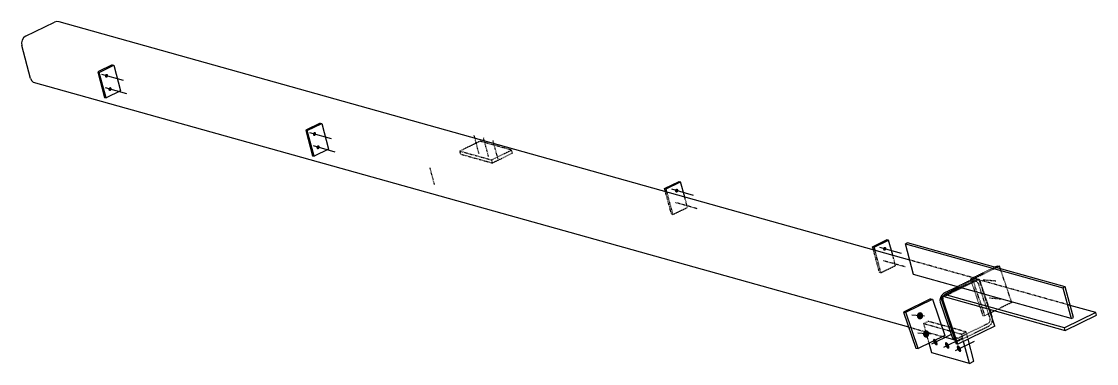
# Model space of a CAD drawing. Header units: millimetres. Extents: x 14 to 51700, y 9 to 1239.
# Drawn here: x 15752 to 19569, y 24 to 1239 of the extents above; entities that cross this region are included whole.
import ezdxf

# ---------------------------------------------------------------- set-up
doc = ezdxf.new("R2010")
doc.units = ezdxf.units.MM
doc.linetypes.add('DXK_LINE_DOT2', pattern=[3.9198, 1.9599, -1.9599])
doc.layers.add('STÅL', color=7, linetype='Continuous')

msp = doc.modelspace()

# ---------------------------------------------------------------- hatches: boundary and pattern name
at = {"layer": 'STÅL', "linetype": 'Continuous'}
for points in [[(16048.3, 1047.7), (16048.9, 1049.1), (16049.6, 1050.3), (16050.5, 1051.4), (16051.6, 1052.2), (16052.7, 1052.8), (16053.9, 1053.1), (16055.1, 1053.1), (16056.3, 1052.7), (16057.3, 1052.1), (16058.2, 1051.3), (16058.9, 1050.2), (16059.4, 1048.9), (16059.6, 1047.5), (16059.6, 1046.1), (16059.3, 1044.7), (16058.8, 1043.3), (16058.1, 1042.1), (16057.2, 1041), (16056.1, 1040.2), (16054.9, 1039.6), (16053.7, 1039.3), (16052.5, 1039.3), (16051.4, 1039.7), (16050.3, 1040.3), (16049.5, 1041.1), (16048.8, 1042.2), (16048.3, 1043.5), (16048.1, 1044.9), (16048.1, 1046.3)], [(16061, 1000.5), (16061.5, 1001.9), (16062.2, 1003.1), (16063.2, 1004.2), (16064.2, 1005), (16065.4, 1005.6), (16066.6, 1005.9), (16067.8, 1005.9), (16068.9, 1005.5), (16070, 1004.9), (16070.9, 1004.1), (16071.6, 1003), (16072, 1001.7), (16072.3, 1000.3), (16072.2, 998.9), (16072, 997.5), (16071.5, 996.1), (16070.7, 994.9), (16069.8, 993.8), (16068.7, 993), (16067.6, 992.4), (16066.4, 992.1), (16065.2, 992.1), (16064, 992.5), (16063, 993.1), (16062.1, 993.9), (16061.4, 995), (16060.9, 996.3), (16060.7, 997.7), (16060.7, 999.1)], [(16787.1, 840.9), (16787.6, 842.3), (16788.3, 843.5), (16789.2, 844.6), (16790.3, 845.4), (16791.4, 846), (16792.6, 846.2), (16793.8, 846.2), (16795, 845.9), (16796, 845.3), (16796.9, 844.4), (16797.6, 843.3), (16798.1, 842.1), (16798.3, 840.7), (16798.3, 839.3), (16798, 837.8), (16797.5, 836.5), (16796.8, 835.2), (16795.9, 834.2), (16794.8, 833.3), (16793.6, 832.8), (16792.4, 832.5), (16791.2, 832.5), (16790.1, 832.8), (16789, 833.4), (16788.2, 834.3), (16787.5, 835.4), (16787, 836.6), (16786.8, 838), (16786.8, 839.5)], [(16799.7, 793.7), (16800.2, 795.1), (16800.9, 796.3), (16801.9, 797.4), (16802.9, 798.2), (16804.1, 798.8), (16805.3, 799), (16806.5, 799), (16807.6, 798.7), (16808.7, 798.1), (16809.6, 797.2), (16810.3, 796.1), (16810.7, 794.9), (16811, 793.5), (16810.9, 792.1), (16810.7, 790.6), (16810.2, 789.3), (16809.4, 788), (16808.5, 787), (16807.5, 786.1), (16806.3, 785.6), (16805.1, 785.3), (16803.9, 785.3), (16802.7, 785.6), (16801.7, 786.2), (16800.8, 787.1), (16800.1, 788.2), (16799.6, 789.4), (16799.4, 790.8), (16799.4, 792.3)], [(18073.1, 639.7), (18073.6, 641.1), (18074.4, 642.3), (18075.3, 643.4), (18076.3, 644.2), (18077.5, 644.8), (18078.7, 645), (18079.9, 645), (18081.1, 644.7), (18082.1, 644.1), (18083, 643.2), (18083.7, 642.1), (18084.1, 640.9), (18084.4, 639.5), (18084.4, 638.1), (18084.1, 636.6), (18083.6, 635.3), (18082.8, 634), (18081.9, 633), (18080.9, 632.1), (18079.7, 631.6), (18078.5, 631.3), (18077.3, 631.3), (18076.2, 631.6), (18075.1, 632.2), (18074.2, 633.1), (18073.5, 634.2), (18073.1, 635.4), (18072.8, 636.8), (18072.8, 638.3)], [(18811.8, 432.9), (18812.3, 434.2), (18813.1, 435.5), (18814, 436.5), (18815, 437.4), (18816.2, 437.9), (18817.4, 438.2), (18818.6, 438.2), (18819.8, 437.9), (18820.8, 437.3), (18821.7, 436.4), (18822.4, 435.3), (18822.9, 434), (18823.1, 432.7), (18823.1, 431.2), (18822.8, 429.8), (18822.3, 428.4), (18821.5, 427.2), (18820.6, 426.1), (18819.6, 425.3), (18818.4, 424.7), (18817.2, 424.4), (18816, 424.5), (18814.9, 424.8), (18813.8, 425.4), (18812.9, 426.3), (18812.2, 427.3), (18811.8, 428.6), (18811.5, 430), (18811.5, 431.4)], [(18931.7, 194.4), (18932.2, 197.1), (18933.1, 199.6), (18934.5, 201.9), (18936.2, 203.7), (18938.2, 205.2), (18940.4, 206.1), (18942.7, 206.5), (18945, 206.3), (18947.2, 205.5), (18949.2, 204.2), (18950.9, 202.5), (18952.3, 200.3), (18953.2, 197.9), (18953.7, 195.3), (18953.7, 192.6), (18953.2, 189.9), (18952.3, 187.4), (18951, 185.1), (18949.3, 183.2), (18947.3, 181.8), (18945.1, 180.9), (18942.8, 180.5), (18940.5, 180.7), (18938.3, 181.5), (18936.3, 182.7), (18934.5, 184.5), (18933.2, 186.6), (18932.2, 189.1), (18931.7, 191.7)], [(18953.4, 130), (18953.9, 132.7), (18954.8, 135.2), (18956.1, 137.5), (18957.8, 139.3), (18959.8, 140.8), (18962, 141.7), (18964.3, 142.1), (18966.6, 141.9), (18968.8, 141.1), (18970.8, 139.8), (18972.6, 138.1), (18973.9, 135.9), (18974.9, 133.5), (18975.4, 130.9), (18975.4, 128.2), (18974.9, 125.5), (18974, 123), (18972.6, 120.7), (18970.9, 118.8), (18968.9, 117.4), (18966.7, 116.5), (18964.4, 116.1), (18962.1, 116.3), (18959.9, 117.1), (18957.9, 118.3), (18956.2, 120.1), (18954.8, 122.2), (18953.9, 124.7), (18953.4, 127.3)], [(19002.6, 102.6), (19003.7, 100.1), (19004.5, 97.7), (19004.9, 95.3), (19005, 93.1), (19004.8, 91.2), (19004.3, 89.7), (19003.4, 88.6), (19002.2, 88.1), (19000.9, 88), (18999.3, 88.5), (18997.7, 89.5), (18996, 90.9), (18994.4, 92.7), (18992.9, 94.9), (18991.6, 97.2), (18990.6, 99.7), (18989.8, 102.2), (18989.3, 104.6), (18989.2, 106.8), (18989.4, 108.7), (18990, 110.2), (18990.8, 111.3), (18992, 111.8), (18993.4, 111.9), (18994.9, 111.4), (18996.5, 110.4), (18998.2, 109), (18999.8, 107.1), (19001.3, 105)], [(19044.6, 90.9), (19045.6, 88.4), (19046.4, 85.9), (19046.9, 83.5), (19047, 81.3), (19046.8, 79.4), (19046.2, 77.9), (19045.4, 76.9), (19044.2, 76.3), (19042.8, 76.3), (19041.3, 76.7), (19039.7, 77.7), (19038, 79.1), (19036.4, 81), (19034.9, 83.1), (19033.6, 85.5), (19032.5, 88), (19031.7, 90.5), (19031.3, 92.9), (19031.2, 95.1), (19031.4, 96.9), (19031.9, 98.5), (19032.8, 99.5), (19034, 100.1), (19035.3, 100.1), (19036.9, 99.6), (19038.5, 98.7), (19040.1, 97.2), (19041.8, 95.4), (19043.3, 93.2)], [(19086.5, 79.1), (19087.6, 76.6), (19088.4, 74.2), (19088.9, 71.8), (19089, 69.6), (19088.8, 67.7), (19088.2, 66.2), (19087.3, 65.1), (19086.2, 64.5), (19084.8, 64.5), (19083.3, 65), (19081.6, 66), (19080, 67.4), (19078.4, 69.2), (19076.9, 71.4), (19075.6, 73.7), (19074.5, 76.2), (19073.7, 78.7), (19073.2, 81.1), (19073.1, 83.3), (19073.3, 85.2), (19073.9, 86.7), (19074.8, 87.8), (19075.9, 88.3), (19077.3, 88.4), (19078.8, 87.9), (19080.5, 86.9), (19082.1, 85.5), (19083.7, 83.6), (19085.2, 81.5)]]:
    msp.add_hatch(color=96, dxfattribs=at).paths.add_polyline_path(points)

# ---------------------------------------------------------------- linework, layer by layer
at = {"layer": 'STÅL', "color": 2, "linetype": 'Continuous'}
for p, q in [((15766.5, 1186.5), (15869.5, 1237.1)), ((15877.6, 1239.1), (15869.5, 1237.1)), ((15885.3, 1237.4), (15877.6, 1239.1)), ((18906.2, 391.5), (15885.3, 1237.4)), ((15766.5, 1186.5), (15759.4, 1181.1)), ((15754.3, 1173), (15752, 1163.5)), ((15752, 1163.5), (15752.8, 1154.1)), ((15784.4, 1036.1), (15752.8, 1154.1)), ((15759.4, 1181.1), (15754.3, 1173)), ((16074.1, 1085.1), (16022.6, 1059.8)), ((16028.2, 1058.3), (16079.7, 1083.6)), ((16074.1, 1085.1), (16079.7, 1083.6)), ((16079.7, 1083.6), (16104, 992.8)), ((15784.4, 1036.1), (15788.2, 1028.2)), ((16022.6, 1059.8), (16046.9, 969.1)), ((16022.6, 1059.8), (16028.2, 1058.3)), ((16052.5, 967.5), (16028.2, 1058.3)), ((15788.2, 1028.2), (15794.5, 1022.9)), ((18902.6, 152.6), (15794.5, 1022.9)), ((16104, 992.8), (16052.5, 967.5)), ((16046.9, 969.1), (16052.5, 967.5)), ((16812.8, 878.3), (16761.3, 853)), ((16812.8, 878.3), (16818.4, 876.7)), ((16761.3, 853), (16785.6, 762.2)), ((16761.3, 853), (16766.9, 851.4)), ((16766.9, 851.4), (16818.4, 876.7)), ((16791.2, 760.6), (16766.9, 851.4)), ((16818.4, 876.7), (16842.7, 786)), ((16842.7, 786), (16791.2, 760.6)), ((16785.6, 762.2), (16791.2, 760.6)), ((18035.5, 645.9), (18087, 671.2)), ((18041.1, 644.4), (18092.6, 669.7)), ((18087, 671.2), (18092.6, 669.7)), ((18107.2, 615.2), (18092.6, 669.7)), ((18038.6, 634.5), (18035.5, 645.9)), ((18035.5, 645.9), (18041.1, 644.4)), ((18044.2, 632.9), (18041.1, 644.4)), ((18774.2, 439.1), (18825.7, 464.4)), ((18779.8, 437.5), (18831.3, 462.8)), ((18825.7, 464.4), (18831.3, 462.8)), ((18845.9, 408.4), (18831.3, 462.8)), ((18777.3, 427.6), (18774.2, 439.1)), ((18774.2, 439.1), (18779.8, 437.5)), ((18782.9, 426.1), (18779.8, 437.5)), ((18898.7, 453), (18890.8, 449.1)), ((18920, 340.2), (18890.8, 449.1)), ((18890.8, 449.1), (19450.4, 292.4)), ((19458.3, 296.3), (18898.7, 453)), ((19217.1, 370.4), (19208.6, 366.3)), ((19225, 369.7), (19214.5, 364.6)), ((19217.1, 370.4), (19225, 369.7)), ((19228, 360.8), (19225, 369.7)), ((19479.6, 183.5), (18920, 340.2)), ((19016.1, 259.7), (19020.8, 267.9)), ((19020.8, 267.9), (19027.8, 273.4)), ((19075.3, 296.7), (19027.8, 273.4)), ((19081.5, 295), (19030, 269.7)), ((19032, 262.2), (19030, 269.7)), ((19456.1, 150.4), (19030, 269.7)), ((19458.3, 296.3), (19450.4, 292.4)), ((19450.4, 292.4), (19479.6, 183.5)), ((19487.5, 187.4), (19458.3, 296.3)), ((18979.4, 253.6), (18884.4, 206.9)), ((18892.3, 206.2), (18987.3, 252.9)), ((18979.4, 253.6), (18987.3, 252.9)), ((18987.3, 252.9), (19030.7, 124.1)), ((19014.3, 250.1), (19016.1, 259.7)), ((19015.8, 240.5), (19014.3, 250.1)), ((19056.3, 120), (19015.8, 240.5)), ((19030.9, 266.3), (19016.4, 259.2)), ((19072.3, 93.3), (19016.4, 259.2)), ((19021.7, 258.7), (19016.4, 259.2)), ((19031.7, 263.6), (19021.7, 258.7)), ((19077.5, 92.8), (19021.7, 258.7)), ((19032.6, 260.6), (19458.5, 141.3)), ((19567, 204.9), (19476, 230.4)), ((18884.4, 206.9), (18927.7, 78.1)), ((18884.4, 206.9), (18892.3, 206.2)), ((18935.6, 77.4), (18892.3, 206.2)), ((19208.2, 157.1), (19188, 217)), ((19199, 190), (19190.1, 216.5)), ((19208.2, 211.4), (19194.1, 204.5)), ((19567, 204.9), (19456.1, 150.4)), ((19458.5, 141.3), (19569.4, 195.8)), ((19569.4, 195.8), (19567, 204.9)), ((19208.2, 157.1), (19077.5, 92.8)), ((19200.4, 180.4), (19199, 190)), ((19200.4, 180.3), (19200.4, 180.4)), ((19479.6, 183.5), (19487.5, 187.4)), ((19030.7, 124.1), (18935.6, 77.4)), ((19067.7, 106.4), (19021.1, 119.4)), ((19060.8, 111.8), (19056.3, 120)), ((19458.5, 141.3), (19456.1, 150.4)), ((18927.7, 78.1), (18935.6, 77.4)), ((18984.1, 61.6), (18974.7, 96.6)), ((19067.7, 106.4), (19060.8, 111.8)), ((19067.7, 106.4), (19067.8, 106.4)), ((19077.5, 92.8), (19072.3, 93.3)), ((19118.4, 24), (19097.3, 102.6)), ((19134.2, 31.8), (19113.2, 110.3)), ((19118.4, 24), (18984.1, 61.6)), ((19118.4, 24), (19134.2, 31.8))]:
    msp.add_line(p, q, dxfattribs=at)
at = {"layer": 'STÅL', "color": 96, "linetype": 'Continuous'}
for p, q in [((16114, 1029.4), (16037, 1050.9)), ((16126.6, 982.2), (16049.7, 1003.7)), ((16852.7, 822.5), (16775.7, 844.1)), ((16865.3, 775.3), (16788.4, 796.9)), ((18138.8, 621.3), (18061.8, 642.9)), ((18877.5, 414.5), (18800.5, 436)), ((18958.5, 192.1), (18913.8, 196)), ((18980.2, 127.7), (18935.5, 131.6)), ((18985.2, 94.1), (19052.6, 127.2)), ((19027.2, 82.3), (19094.5, 115.4)), ((19069.2, 70.6), (19136.5, 103.7))]:
    msp.add_line(p, q, dxfattribs=at)
at = {"layer": 'STÅL', "color": 7, "linetype": 'DXK_LINE_DOT2'}
for p, q in [((17380.2, 813.7), (17308.9, 778.7)), ((17492.1, 782.4), (17380.2, 813.7)), ((17308.9, 778.7), (17420.8, 747.4)), ((17311.8, 767.8), (17308.9, 778.7)), ((17311.8, 767.8), (17423.7, 736.5)), ((17420.8, 747.4), (17492.1, 782.4)), ((17423.7, 736.5), (17495, 771.5)), ((17495, 771.5), (17492.1, 782.4)), ((17420.8, 747.4), (17423.7, 736.5)), ((18059.8, 555.2), (18038.6, 634.5)), ((18065.4, 553.6), (18044.2, 632.9)), ((18116.9, 578.9), (18107.2, 615.2)), ((18065.4, 553.6), (18116.9, 578.9)), ((18059.8, 555.2), (18065.4, 553.6)), ((18798.5, 348.3), (18777.3, 427.6)), ((18804.1, 346.8), (18782.9, 426.1)), ((18855.6, 372.1), (18845.9, 408.4)), ((19147.1, 324.1), (18906.2, 391.5)), ((18798.5, 348.3), (18804.1, 346.8)), ((18804.1, 346.8), (18855.6, 372.1)), ((19208.6, 366.3), (19122.1, 323.7)), ((19214.5, 364.6), (19129.9, 323)), ((19268.4, 240.9), (19228, 360.8)), ((19147.1, 323.4), (19030.9, 266.3)), ((19133.9, 314.7), (19030.9, 264.1)), ((19152.4, 323), (19031.7, 263.6)), ((19130.8, 324), (19075.3, 296.7)), ((19141, 324.2), (19081.5, 295)), ((19122.1, 323.7), (19165.4, 194.9)), ((19122.1, 323.7), (19129.9, 323)), ((19173.3, 194.2), (19129.9, 323)), ((19130.8, 324), (19139, 325.9)), ((19138.8, 315.9), (19133.9, 314.7)), ((19143.7, 314.8), (19138.8, 315.9)), ((19139, 325.9), (19147.1, 324.1)), ((19476, 230.4), (19141, 324.2)), ((19147.8, 311.5), (19143.7, 314.8)), ((19147.1, 324.1), (19153.9, 318.7)), ((19147.1, 323.4), (19152.4, 323)), ((19150.5, 306.6), (19147.8, 311.5)), ((19191, 186.1), (19150.5, 306.6)), ((19188, 217), (19152.4, 323)), ((19153.9, 318.7), (19158.4, 310.5)), ((19190.1, 216.5), (19158.4, 310.5)), ((19023.9, 255.9), (19022.8, 250.1)), ((19022.8, 250.1), (19023.7, 244.3)), ((19064.3, 123.8), (19023.7, 244.3)), ((19026.7, 260.8), (19023.9, 255.9)), ((19030.9, 264.1), (19026.7, 260.8)), ((19032.5, 260.6), (19032, 262.2)), ((19032.5, 260.6), (19032.6, 260.6)), ((19268.4, 240.9), (19208.2, 211.4)), ((19165.4, 194.9), (19173.3, 194.2)), ((19194.1, 204.5), (19173.3, 194.2)), ((18972, 173.8), (18956.1, 166)), ((18974.7, 96.6), (18956.1, 166)), ((18956.1, 166), (19090.4, 128.4)), ((19106.3, 136.2), (18972, 173.8)), ((19080.8, 115.8), (19183.8, 166.4)), ((19084, 106.5), (19186.9, 157.1)), ((19183.8, 166.4), (19188, 169.7)), ((19193.9, 162.6), (19186.9, 157.1)), ((19188, 169.7), (19190.9, 174.6)), ((19190.9, 174.6), (19191.9, 180.4)), ((19191.9, 180.4), (19191, 186.1)), ((19198.7, 170.8), (19193.9, 162.6)), ((19198.7, 170.8), (19200.4, 180.3)), ((19021.1, 119.4), (18902.6, 152.6)), ((19064.3, 123.8), (19067, 119)), ((19067, 119), (19071.1, 115.7)), ((19071.1, 115.7), (19075.9, 114.6)), ((19075.9, 114.6), (19080.8, 115.8)), ((19090.4, 128.4), (19106.3, 136.2)), ((19097.3, 102.6), (19090.4, 128.4)), ((19113.2, 110.3), (19106.3, 136.2)), ((19067.8, 106.4), (19075.8, 104.6)), ((19075.8, 104.6), (19084, 106.5))]:
    msp.add_line(p, q, dxfattribs=at)
at = {"layer": 'STÅL', "color": 96, "linetype": 'DXK_LINE_DOT2'}
for p, q in [((17376.9, 769.2), (17359.2, 835.5)), ((17410.5, 759.8), (17392.8, 826.1)), ((17444.1, 750.4), (17426.3, 816.7)), ((17218.5, 660.2), (17202.7, 719.2)), ((18151.4, 574.1), (18074.5, 595.7)), ((18890.1, 367.3), (18813.2, 388.8)), ((19212, 316.7), (19167.3, 320.5)), ((19233.7, 252.3), (19189, 256.1))]:
    msp.add_line(p, q, dxfattribs=at)

doc.saveas('drawing.dxf')
